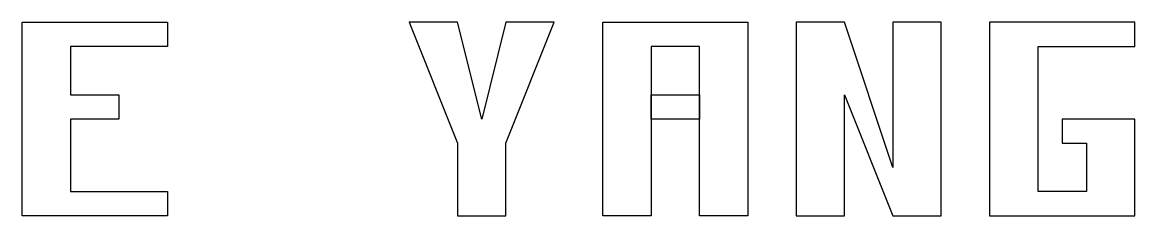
# Model space of a CAD drawing. Extents: x -18850 to 18850, y -21700 to 21700.
# Drawn here: x 3850 to 7875, y 20500 to 21200 of the extents above; entities that cross this region are included whole.
import ezdxf

# ---------------------------------------------------------------- set-up
doc = ezdxf.new("R2010")
doc.units = 0
doc.layers.add('GAP', color=1, linetype='continuous')

msp = doc.modelspace()

# ---------------------------------------------------------------- linework, layer by layer
at = {"layer": 'gap'}
for points in [[(3850, 20500), (3850, 21200), (4375, 21200), (4375, 21112.5), (4025, 21112.5), (4025, 20937.5), (4200, 20937.5), (4200, 20850), (4025, 20850), (4025, 20587.5), (4375, 20587.5), (4375, 20500), (3850, 20500), (3850, 20500)], [(5425, 20500), (5600, 20500), (5600, 20762.5), (5775, 21200), (5600, 21200), (5512.5, 20850), (5425, 21200), (5250, 21200), (5425, 20762.5), (5425, 20500), (5425, 20500)], [(5950, 20500), (5950, 21200), (6475, 21200), (6475, 20500), (6300, 20500), (6300, 21112.5), (6125, 21112.5), (6125, 20500), (5950, 20500)], [(6650, 20500), (6825, 20500), (6825, 20937.5), (7000, 20500), (7175, 20500), (7175, 21200), (7000, 21200), (7000, 20675), (6825, 21200), (6650, 21200), (6650, 20500), (6650, 20500)], [(7350, 20500), (7875, 20500), (7875, 20850), (7612.5, 20850), (7612.5, 20762.5), (7700, 20762.5), (7700, 20587.5), (7525, 20587.5), (7525, 21112.5), (7875, 21112.5), (7875, 21200), (7350, 21200), (7350, 20500), (7350, 20500)], [(6125, 20850), (6125, 20937.5), (6300, 20937.5), (6300, 20850), (6125, 20850)]]:
    msp.add_lwpolyline(points, dxfattribs=at)

doc.saveas('drawing.dxf')
